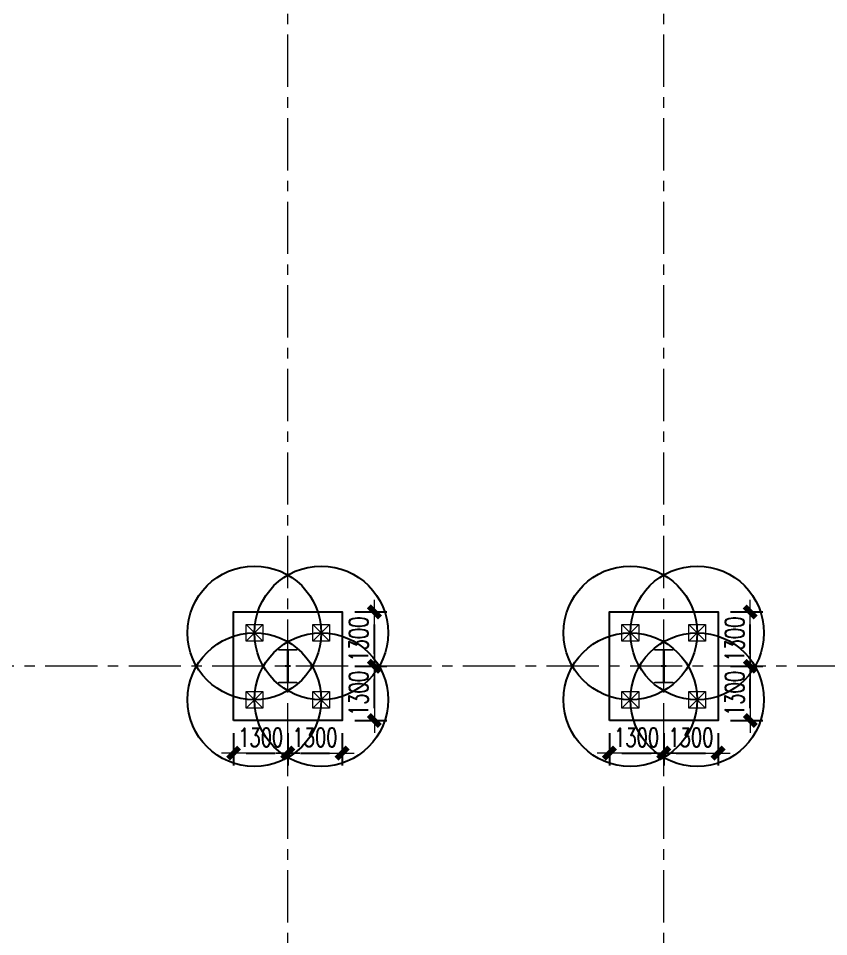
# Model space of a CAD drawing. Extents: x -1201378 to 2367219, y -619313 to 244905.
# Drawn here: x -144210 to -124811, y -243770 to -221788 of the extents above; entities that cross this region are included whole.
import ezdxf

# ---------------------------------------------------------------- set-up
doc = ezdxf.new("R2010")
doc.units = 0
doc.header["$LTSCALE"] = 1000
doc.linetypes.add('CENTER', pattern=[2, 1.25, -0.25, 0.25, -0.25])
doc.layers.get('0').update_dxf_attribs({"linetype": 'CONTINUOUS'})
doc.layers.get('Defpoints').update_dxf_attribs({"linetype": 'CONTINUOUS'})
for name, color, linetype in [('A-WINDOW', 140, 'CONTINUOUS'), ('S-DOTE1', 140, 'CENTER'), ('S-HATCH1-W', 252, 'CONTINUOUS')]:
    doc.layers.add(name, color=color, linetype=linetype)
for name, color, linetype, lineweight in [('S-axis', 111, 'CONTINUOUS', 0), ('S-col', 2, 'CONTINUOUS', 0), ('S-dim', 81, 'CONTINUOUS', 0), ('S-dote', 5, 'CENTER', 0), ('S-zhuang', 1, 'CONTINUOUS', 0)]:
    doc.layers.add(name, color=color, linetype=linetype, lineweight=lineweight)
doc.styles.add('SS1', font='tj-romans1.shx', dxfattribs={"width": 0.7, "bigfont": 'tj-hztxt1.shx'})
doc.dimstyles.new('S-150-ARCHI', dxfattribs={"dimscale": 150, "dimtxt": 3, "dimasz": 2, "dimexe": 2, "dimexo": 2, "dimgap": 1, "dimtad": 1, "dimdec": 0, "dimzin": 0, "dimdsep": 46, "dimtxsty": 'SS1', "dimblk1": 'TT', "dimblk2": 'TT', "dimsah": 1, "dimcen": 1, "dimclrd": 256, "dimclre": 256, "dimclrt": 256, "dimadec": 0, "dimazin": 0, "dimtfac": 1, "dimtdec": 0, "dimtix": 1, "dimtmove": 2, "dimatfit": 0, "dimldrblk": 'TT', "dimfxl": 2, "dimtolj": 1, "dimtzin": 0, "dimarcsym": 0})

# ---------------------------------------------------------------- blocks, each defined once
blk = doc.blocks.new('w42343243')
at = {"layer": 'S-col'}
blk.add_lwpolyline([(-165069, 621020), (-164639, 621020), (-164639, 621002), (-164848, 621002), (-164848, 620238), (-164639, 620238), (-164639, 620220), (-165069, 620220), (-165069, 620238), (-164860, 620238), (-164860, 621002), (-165069, 621002)], close=True, dxfattribs=at)
blk = doc.blocks.new('42343')
at = {"layer": 'A-WINDOW'}
for p in [(-18000, -53750), (-9000, -53750)]:
    blk.add_blockref('w42343243', p, dxfattribs=at)
blk = doc.blocks.new('3#轴网')
at = {"layer": 'S-dote'}
for p, q in [((-137758.5, -363428.2), (-137758.5, -277944.2)), ((-128758.5, -363428.2), (-128758.5, -277944.2)), ((-78316.2, -337298.2), (-273210.6, -337298.2))]:
    blk.add_line(p, q, dxfattribs=at)
blk = doc.blocks.new('S-ZHUANG-400')
at = {"layer": 'S-zhuang'}
for p, q in [((200, -200), (-200, 200)), ((-200, -200), (200, 200))]:
    blk.add_line(p, q, dxfattribs=at)
blk.add_lwpolyline([(-200, 200), (200, 200), (200, -200), (-200, -200)], close=True, dxfattribs=at)
blk = doc.blocks.new('CT4')
at = {"layer": 'Defpoints'}
for centre in [(-100831, -168442), (-99231, -168442), (-100831, -170042), (-99231, -170042)]:
    blk.add_circle(centre, 1600, dxfattribs=at)
at = {"layer": 'S-DOTE1', "ltscale": 0.25}
for p, q in [((-99971, -169242), (-100091, -169242)), ((-100031, -169182), (-100031, -169302))]:
    blk.add_line(p, q, dxfattribs=at)
at = {"layer": 'S-HATCH1-W'}
blk.add_lwpolyline([(-101331, -170542), (-101331, -167942), (-98731, -167942), (-98731, -170542)], close=True, dxfattribs=at)
at = {"layer": 'S-zhuang', "rotation": 90.00000000000001}
for p in [(-100831, -168442), (-99231, -168442), (-100831, -170042), (-99231, -170042)]:
    blk.add_blockref('S-ZHUANG-400', p, dxfattribs=at)
blk = doc.blocks.new('TT')
blk.add_line((-0.969, 0), (0.969, 0))
at = {"const_width": 0.45}
blk.add_lwpolyline([(-0.442, -0.442), (0.442, 0.442)], dxfattribs=at)
blk = doc.blocks.new('*D1337')
at = {"layer": 'Defpoints', "color": 0, "transparency": 16777216}
for p in [(-139058, -238598), (-137758, -238598), (-137758, -239377)]:
    blk.add_point(p, dxfattribs=at)
at = {"layer": 'S-dim', "lineweight": -2, "transparency": 16777216}
for p, q in [((-139058, -238898), (-139058, -239677)), ((-137758, -238898), (-137758, -239677)), ((-138758, -239377), (-138058, -239377))]:
    blk.add_line(p, q, dxfattribs=at)
at = {"layer": 'S-dim', "lineweight": -2, "transparency": 16777216, "xscale": 300, "yscale": 300, "zscale": 300, "rotation": 180}
blk.add_blockref('TT', (-139058, -239377), dxfattribs=at)
at = {"layer": 'S-dim', "lineweight": -2, "transparency": 16777216, "xscale": 300, "yscale": 300, "zscale": 300}
blk.add_blockref('TT', (-137758, -239377), dxfattribs=at)
at = {"layer": 'S-dim', "transparency": 16777216, "insert": (-138408, -239002), "char_height": 450, "attachment_point": 5, "style": 'SS1'}
blk.add_mtext('\\A1;1300', dxfattribs=at)
blk = doc.blocks.new('*D1338')
at = {"layer": 'Defpoints', "color": 0, "transparency": 16777216}
for p in [(-137758, -238598), (-136458, -238598), (-136458, -239377)]:
    blk.add_point(p, dxfattribs=at)
at = {"layer": 'S-dim', "lineweight": -2, "transparency": 16777216}
for p, q in [((-137758, -238898), (-137758, -239677)), ((-136458, -238898), (-136458, -239677)), ((-137458, -239377), (-136758, -239377))]:
    blk.add_line(p, q, dxfattribs=at)
at = {"layer": 'S-dim', "lineweight": -2, "transparency": 16777216, "xscale": 300, "yscale": 300, "zscale": 300, "rotation": 180}
blk.add_blockref('TT', (-137758, -239377), dxfattribs=at)
at = {"layer": 'S-dim', "lineweight": -2, "transparency": 16777216, "xscale": 300, "yscale": 300, "zscale": 300}
blk.add_blockref('TT', (-136458, -239377), dxfattribs=at)
at = {"layer": 'S-dim', "transparency": 16777216, "insert": (-137108, -239002), "char_height": 450, "attachment_point": 5, "style": 'SS1'}
blk.add_mtext('\\A1;1300', dxfattribs=at)
blk = doc.blocks.new('*D1339')
at = {"layer": 'Defpoints', "color": 0, "transparency": 16777216}
for p in [(-136458, -237298), (-135687, -237298), (-136458, -238598)]:
    blk.add_point(p, dxfattribs=at)
at = {"layer": 'S-dim', "lineweight": -2, "transparency": 16777216}
for p, q in [((-136158, -237298), (-135387, -237298)), ((-135687, -238298), (-135687, -237598)), ((-136158, -238598), (-135387, -238598))]:
    blk.add_line(p, q, dxfattribs=at)
at = {"layer": 'S-dim', "lineweight": -2, "transparency": 16777216, "xscale": 300, "yscale": 300, "zscale": 300}
for p, rotation in [((-135687, -237298), 90), ((-135687, -238598), 270)]:
    blk.add_blockref('TT', p, dxfattribs=dict(at, rotation=rotation))
at = {"layer": 'S-dim', "transparency": 16777216, "insert": (-136062, -237948), "char_height": 450, "attachment_point": 5, "rotation": 90, "style": 'SS1'}
blk.add_mtext('\\A1;1300', dxfattribs=at)
blk = doc.blocks.new('*D1340')
at = {"layer": 'Defpoints', "color": 0, "transparency": 16777216}
for p in [(-136458, -235998), (-135687, -235998), (-136458, -237298)]:
    blk.add_point(p, dxfattribs=at)
at = {"layer": 'S-dim', "lineweight": -2, "transparency": 16777216}
for p, q in [((-136158, -235998), (-135387, -235998)), ((-135687, -236998), (-135687, -236298)), ((-136158, -237298), (-135387, -237298))]:
    blk.add_line(p, q, dxfattribs=at)
at = {"layer": 'S-dim', "lineweight": -2, "transparency": 16777216, "xscale": 300, "yscale": 300, "zscale": 300}
for p, rotation in [((-135687, -235998), 90), ((-135687, -237298), 270)]:
    blk.add_blockref('TT', p, dxfattribs=dict(at, rotation=rotation))
at = {"layer": 'S-dim', "transparency": 16777216, "insert": (-136062, -236648), "char_height": 450, "attachment_point": 5, "rotation": 90, "style": 'SS1'}
blk.add_mtext('\\A1;1300', dxfattribs=at)
blk = doc.blocks.new('*D1341')
at = {"layer": 'Defpoints', "color": 0, "transparency": 16777216}
for p in [(-130058, -238598), (-128758, -238598), (-128758, -239377)]:
    blk.add_point(p, dxfattribs=at)
at = {"layer": 'S-dim', "lineweight": -2, "transparency": 16777216}
for p, q in [((-130058, -238898), (-130058, -239677)), ((-128758, -238898), (-128758, -239677)), ((-129758, -239377), (-129058, -239377))]:
    blk.add_line(p, q, dxfattribs=at)
at = {"layer": 'S-dim', "lineweight": -2, "transparency": 16777216, "xscale": 300, "yscale": 300, "zscale": 300, "rotation": 180}
blk.add_blockref('TT', (-130058, -239377), dxfattribs=at)
at = {"layer": 'S-dim', "lineweight": -2, "transparency": 16777216, "xscale": 300, "yscale": 300, "zscale": 300}
blk.add_blockref('TT', (-128758, -239377), dxfattribs=at)
at = {"layer": 'S-dim', "transparency": 16777216, "insert": (-129408, -239002), "char_height": 450, "attachment_point": 5, "style": 'SS1'}
blk.add_mtext('\\A1;1300', dxfattribs=at)
blk = doc.blocks.new('*D1342')
at = {"layer": 'Defpoints', "color": 0, "transparency": 16777216}
for p in [(-128758, -238598), (-127458, -238598), (-127458, -239377)]:
    blk.add_point(p, dxfattribs=at)
at = {"layer": 'S-dim', "lineweight": -2, "transparency": 16777216}
for p, q in [((-128758, -238898), (-128758, -239677)), ((-127458, -238898), (-127458, -239677)), ((-128458, -239377), (-127758, -239377))]:
    blk.add_line(p, q, dxfattribs=at)
at = {"layer": 'S-dim', "lineweight": -2, "transparency": 16777216, "xscale": 300, "yscale": 300, "zscale": 300, "rotation": 180}
blk.add_blockref('TT', (-128758, -239377), dxfattribs=at)
at = {"layer": 'S-dim', "lineweight": -2, "transparency": 16777216, "xscale": 300, "yscale": 300, "zscale": 300}
blk.add_blockref('TT', (-127458, -239377), dxfattribs=at)
at = {"layer": 'S-dim', "transparency": 16777216, "insert": (-128108, -239002), "char_height": 450, "attachment_point": 5, "style": 'SS1'}
blk.add_mtext('\\A1;1300', dxfattribs=at)
blk = doc.blocks.new('*D1343')
at = {"layer": 'Defpoints', "color": 0, "transparency": 16777216}
for p in [(-127458, -237298), (-126687, -237298), (-127458, -238598)]:
    blk.add_point(p, dxfattribs=at)
at = {"layer": 'S-dim', "lineweight": -2, "transparency": 16777216}
for p, q in [((-127158, -237298), (-126387, -237298)), ((-126687, -238298), (-126687, -237598)), ((-127158, -238598), (-126387, -238598))]:
    blk.add_line(p, q, dxfattribs=at)
at = {"layer": 'S-dim', "lineweight": -2, "transparency": 16777216, "xscale": 300, "yscale": 300, "zscale": 300}
for p, rotation in [((-126687, -237298), 90), ((-126687, -238598), 270)]:
    blk.add_blockref('TT', p, dxfattribs=dict(at, rotation=rotation))
at = {"layer": 'S-dim', "transparency": 16777216, "insert": (-127062, -237948), "char_height": 450, "attachment_point": 5, "rotation": 90, "style": 'SS1'}
blk.add_mtext('\\A1;1300', dxfattribs=at)
blk = doc.blocks.new('*D1344')
at = {"layer": 'Defpoints', "color": 0, "transparency": 16777216}
for p in [(-127458, -235998), (-126687, -235998), (-127458, -237298)]:
    blk.add_point(p, dxfattribs=at)
at = {"layer": 'S-dim', "lineweight": -2, "transparency": 16777216}
for p, q in [((-127158, -235998), (-126387, -235998)), ((-126687, -236998), (-126687, -236298)), ((-127158, -237298), (-126387, -237298))]:
    blk.add_line(p, q, dxfattribs=at)
at = {"layer": 'S-dim', "lineweight": -2, "transparency": 16777216, "xscale": 300, "yscale": 300, "zscale": 300}
for p, rotation in [((-126687, -235998), 90), ((-126687, -237298), 270)]:
    blk.add_blockref('TT', p, dxfattribs=dict(at, rotation=rotation))
at = {"layer": 'S-dim', "transparency": 16777216, "insert": (-127062, -236648), "char_height": 450, "attachment_point": 5, "rotation": 90, "style": 'SS1'}
blk.add_mtext('\\A1;1300', dxfattribs=at)

msp = doc.modelspace()

# ---------------------------------------------------------------- block references
at = {"layer": 'S-axis'}
msp.add_blockref('3#轴网', (0, 100000), dxfattribs=at)
at = {"layer": 'S-col'}
msp.add_blockref('42343', (45095.7, -804168.2), dxfattribs=at)
at = {"layer": 'S-zhuang'}
for p in [(-37727.3, -68056.2), (-28727.3, -68056.2)]:
    msp.add_blockref('CT4', p, dxfattribs=at)

# ---------------------------------------------------------------- dimensions: what is measured, and where the dimension line sits
at = {"layer": 'S-dim'}
for base, p1, p2, picture, middle in [((-135686.9, -235998.2), (-136458.5, -237298.2), (-136458.5, -235998.2), '*D1340', (-136061.9, -236648.2)), ((-126686.9, -235998.2), (-127458.5, -237298.2), (-127458.5, -235998.2), '*D1344', (-127061.9, -236648.2)), ((-135686.9, -237298.2), (-136458.5, -238598.2), (-136458.5, -237298.2), '*D1339', (-136061.9, -237948.2)), ((-126686.9, -237298.2), (-127458.5, -238598.2), (-127458.5, -237298.2), '*D1343', (-127061.9, -237948.2))]:
    dim = msp.add_linear_dim(base=base, p1=p1, p2=p2, angle=90, dimstyle='S-150-ARCHI', dxfattribs=at)
    dim.commit()
    dim.dimension.update_dxf_attribs({"geometry": picture, "text_midpoint": middle})
for base, p1, p2, picture, middle in [((-137758.5, -239376.8), (-139058.5, -238598.2), (-137758.5, -238598.2), '*D1337', (-138408.5, -239001.8)), ((-136458.5, -239376.8), (-137758.5, -238598.2), (-136458.5, -238598.2), '*D1338', (-137108.5, -239001.8)), ((-128758.5, -239376.8), (-130058.5, -238598.2), (-128758.5, -238598.2), '*D1341', (-129408.5, -239001.8)), ((-127458.5, -239376.8), (-128758.5, -238598.2), (-127458.5, -238598.2), '*D1342', (-128108.5, -239001.8))]:
    dim = msp.add_linear_dim(base=base, p1=p1, p2=p2, dimstyle='S-150-ARCHI', dxfattribs=at)
    dim.commit()
    dim.dimension.update_dxf_attribs({"geometry": picture, "text_midpoint": middle})

doc.saveas('drawing.dxf')
